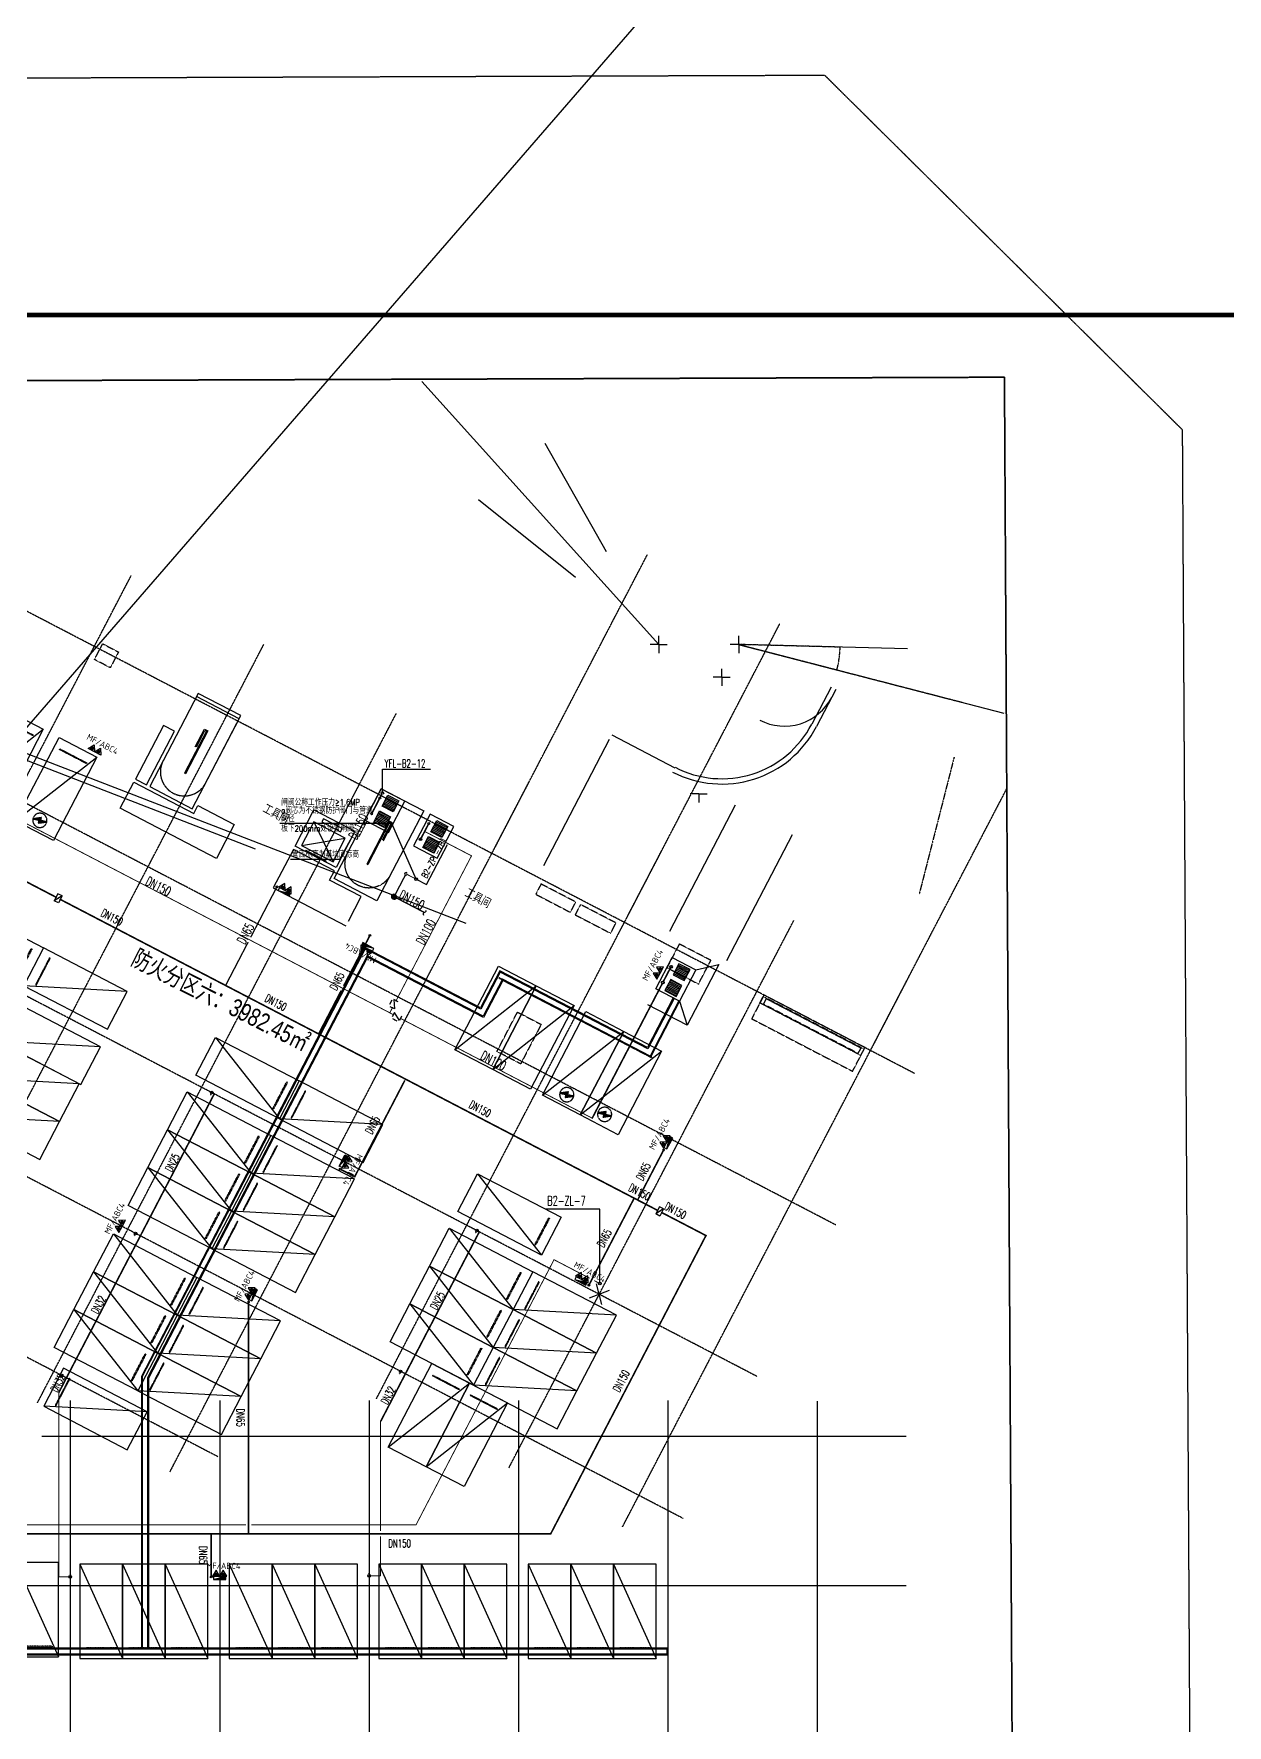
# Model space of a CAD drawing. Extents: x -1466470 to 922624, y -511729 to 590125.
# Drawn here: x -95405 to -28307, y 203025 to 298116 of the extents above; entities that cross this region are included whole.
import ezdxf
from ezdxf.xclip import XClip

# ---------------------------------------------------------------- set-up
doc = ezdxf.new("R2010")
doc.units = 0
doc.header["$LTSCALE"] = 10
doc.header["$MEASUREMENT"] = 0
doc.header["$XCLIPFRAME"] = 2
for name, pattern in [('104-7 B2核心筒$0$DASH', [0.35, 0.25, -0.1]), ('X-104 B2平面$0$ACAD_ISO04W100', [30, 24, -3, 0, -3]), ('X-104 B2平面$0$CENTER', [2, 1.25, -0.25, 0.25, -0.25]), ('X-104 B2平面$0$DOTE', [2.42, 2, -0.2, 0.02, -0.2]), ('X-104 B2平面$1$DASH', [0.35, 0.25, -0.1]), ('梯段6、7$0$DASH', [0.35, 0.25, -0.1])]:
    doc.linetypes.add(name, pattern=pattern)
for name, color, linetype, plot in [('104-7 B2核心筒$0$04-不打印_辅助线', 165, 'Continuous', False), ('X-104 B2平面$0$04-不打印_辅助线', 165, 'Continuous', False), ('X-104 B2平面$0$04-不打印_面积', 5, 'Continuous', False), ('X-104 B2平面$1$DIM_MODI', 6, 'Continuous', False)]:
    doc.layers.add(name, color=color, linetype=linetype, plot=plot)
for name, color, linetype in [('104-7 B2核心筒$0$A-E_电梯', 171, 'Continuous'), ('104-7 B2核心筒$0$A-TECH_结构', 21, 'Continuous'), ('DIM_中水', 3, 'Continuous'), ('DIM_压力废', 3, 'Continuous'), ('DIM_喷淋', 3, 'Continuous'), ('EQUIP_喷淋', 7, 'Continuous'), ('EQUIP_消火栓', 7, 'Continuous'), ('EQUIP_消防', 7, 'Continuous'), ('EQUIP_给水', 7, 'Continuous'), ('PIPE-中水', 122, 'TG_Z'), ('PIPE-压力废', 31, 'TG_YF'), ('PIPE-喷淋', 6, 'TG_ZP'), ('PIPE-废水', 31, 'TG_F'), ('PIPE-消防', 1, 'Continuous'), ('TEXT_中水', 7, 'Continuous'), ('TEXT_压力废', 7, 'Continuous'), ('TEXT_喷淋', 7, 'Continuous'), ('TEXT_废水', 7, 'Continuous'), ('TEXT_消防', 7, 'Continuous'), ('TWT_LEAD', 3, 'Continuous'), ('VALVE_压力废', 7, 'Continuous'), ('VALVE_喷淋', 7, 'Continuous'), ('VALVE_消防', 7, 'Continuous'), ('VPIPE-中水', 122, 'Continuous'), ('VPIPE-中水中', 124, 'Continuous'), ('VPIPE-压力废', 31, 'Continuous'), ('VPIPE-喷淋', 6, 'Continuous'), ('VPIPE-消防', 1, 'Continuous'), ('X-104 B2平面$0$02-TEXT_房间', 7, 'Continuous'), ('X-104 B2平面$0$A-E_楼梯', 171, 'Continuous'), ('X-104 B2平面$0$A-I_车位', 9, 'Continuous'), ('X-104 B2平面$0$A-SUR_看线', 231, 'Continuous'), ('X-104 B2平面$0$A_AXIS-轴线', 9, 'X-104 B2平面$0$DOTE'), ('X-104 B2平面$0$car', 8, 'Continuous'), ('X-104 B2平面$0$DOOR_FIRE', 220, 'Continuous'), ('X-104 B2平面$0$M-人防 轮廓', 241, 'Continuous'), ('X-104 B2平面$0$M-用地 红线', 20, 'X-104 B2平面$0$ACAD_ISO04W100'), ('X-104 B2平面$0$VPIPE-消防', 1, 'Continuous'), ('X-104 B2平面$0$集水坑&', 6, 'Continuous'), ('X-104 B2平面$1$集水坑&', 7, 'Continuous'), ('梯段6、7$0$A-E_楼梯', 171, 'Continuous')]:
    doc.layers.add(name, color=color, linetype=linetype)
doc.layers.get('X-104 B2平面$0$A-SUR_看线').off()
doc.styles.add('_TWT_PIPEDN', font='SIMPLEX', dxfattribs={"width": 0.8, "height": 3.5, "bigfont": 'HZTXT'})
doc.styles.add('_TWT_SERIAL', font='COMPLEX', dxfattribs={"width": 0.8, "height": 3.5, "bigfont": 'HZTXT'})
doc.styles.get("Standard").update_dxf_attribs({"font": 'gbenor.shx', "bigfont": 'gbcbig.shx'})
doc.styles.add('TG_LINETYPE', font='romans2.shx', dxfattribs={"width": 0.8, "height": 3, "bigfont": 'hzdf2.shx'})
doc.styles.add('X-104 B2平面$0$_TCH_SPACE', font='ros.shx', dxfattribs={"width": 0.75, "height": 5, "bigfont": 'jd.shx'})
doc.styles.add('X-104 B2平面$0$Arial', font='arial.ttf', dxfattribs={"width": 0.75, "height": 2.5})
doc.linetypes.add('TG_F', pattern='A,2,-0.3,["F",TG_LINETYPE,S=0.1,R=0,X=-0.23,Y=-0.15],0', length=2.3)
doc.linetypes.add('TG_XH', pattern='A,5,-0.6,["XH",TG_LINETYPE,S=0.1,R=0,X=-0.52,Y=-0.15],0', length=5.6)
doc.linetypes.add('TG_YF', pattern='A,2,-0.6,["YF",TG_LINETYPE,S=0.1,R=0,X=-0.52,Y=-0.15],0', length=2.6)
doc.linetypes.add('TG_Z', pattern='A,2,-0.3,["Z",TG_LINETYPE,S=0.1,R=0,X=-0.23,Y=-0.15],0', length=2.3)
doc.linetypes.add('TG_ZP', pattern='A,2,-0.6,["ZP",TG_LINETYPE,S=0.1,R=0,X=-0.52,Y=-0.15],0', length=2.6)
pattern_1 = [(180, (350, -250), (-7e-15, -79.375), [])]

# ---------------------------------------------------------------- blocks, each defined once
blk = doc.blocks.new('104-7 B2核心筒$0$1f结构')
at = {"layer": '104-7 B2核心筒$0$04-不打印_辅助线'}
for p, q in [((-400, -450), (400, 450)), ((-400, 450), (400, -450))]:
    blk.add_line(p, q, dxfattribs=at)
at = {"layer": 'Defpoints'}
for p, q in [((-400, -450), (400, 450)), ((-400, 450), (400, -450))]:
    blk.add_line(p, q, dxfattribs=at)
blk = doc.blocks.new('A-电梯2623')
for p, q in [((-575, 1900), (-575, 2100)), ((-575, 2100), (625, 2100)), ((625, 2100), (625, 1900)), ((-975, 200), (-975, 1700)), ((-975, 1700), (1025, 1700)), ((1025, 1700), (-975, 200)), ((1025, 200), (-975, 1700)), ((625, 1900), (-575, 1900)), ((1025, 1700), (1025, 200)), ((1025, 200), (-975, 200))]:
    blk.add_line(p, q)
for points in [[(-1275, 0), (1325, 0), (1325, 2300), (-1275, 2300)], [(-625, 38), (-625, 59), (-18, 59), (-18, 38)], [(68, 38), (68, 59), (675, 59), (675, 38)]]:
    blk.add_lwpolyline(points, close=True)
blk = doc.blocks.new('梯段6、7')
at = {"color": 8, "linetype": '梯段6、7$0$DASH'}
for centre, radius, start, end in [((49800, 3400), 1350, 0, 180), ((49800, -6700), 1350, 0, 180), ((49800, -9820), 1350, 180, 0), ((49800, -16500), 1350, 0, 180), ((49800, -19820), 1350, 180, 0), ((20965, -27260), 1650, 0, 180), ((49800, -27020), 1350, 0, 180), ((20965, -29600), 1650, 180, 0), ((49800, -29880), 1350, 180, 0), ((49800, -57378), 1350, 0, 180), ((20965, -58198), 1650, 0, 180), ((49800, -59458), 1350, 180, 0), ((20965, -60358), 1650, 180, 0), ((20965, -68018), 1650, 0, 180), ((49800, -67528), 1350, 0, 180), ((20965, -70358), 1650, 180, 0), ((49800, -70128), 1350, 180, 0), ((49800, -79978), 1350, 180, 0)]:
    blk.add_arc(centre, radius, start, end, dxfattribs=at)
at = {"layer": 'Defpoints'}
for points in [[(44800, 6850), (54800, 6850), (54800, -3150), (44800, -3150)], [(51150, 4950), (48450, 4950), (48450, -1150), (51150, -1150)], [(44800, -3150), (54800, -3150), (54800, -13150), (44800, -13150)], [(51150, -5150), (48450, -5150), (48450, -11250), (51150, -11250)], [(44800, -13150), (54800, -13150), (54800, -23150), (44800, -23150)], [(51150, -15150), (48450, -15150), (48450, -21250), (51150, -21250)], [(15665, -23150), (25665, -23150), (25665, -33150), (15665, -33150)], [(44800, -23150), (54800, -23150), (54800, -33150), (44800, -33150)], [(19315, -24850), (22615, -24850), (22615, -31250), (19315, -31250)], [(48450, -25150), (51150, -25150), (51150, -31250), (48450, -31250)], [(15665, -53908), (25665, -53908), (25665, -63908), (15665, -63908)], [(44800, -53908), (54800, -53908), (54800, -63908), (44800, -63908)], [(19315, -55608), (22615, -55608), (22615, -62008), (19315, -62008)], [(51150, -55908), (48450, -55908), (48450, -62008), (51150, -62008)], [(15665, -63908), (25665, -63908), (25665, -73908), (15665, -73908)], [(44800, -63908), (54800, -63908), (54800, -73908), (44800, -73908)], [(19315, -65608), (22615, -65608), (22615, -72008), (19315, -72008)], [(51150, -65908), (48450, -65908), (48450, -72008), (51150, -72008)], [(15665, -73908), (25665, -73908), (25665, -83908), (15665, -83908)], [(44800, -73908), (54800, -73908), (54800, -83908), (44800, -83908)], [(19315, -75608), (22615, -75608), (22615, -82008), (19315, -82008)], [(51150, -75908), (48450, -75908), (48450, -82008), (51150, -82008)]]:
    blk.add_lwpolyline(points, close=True, dxfattribs=at)
for points in [[(47328, -61608), (52128, -61608)], [(47328, -71608), (52128, -71608)], [(47328, -81608), (52128, -81608)]]:
    blk.add_lwpolyline(points, dxfattribs=at)
at = {"layer": '梯段6、7$0$A-E_楼梯'}
for p, q in [((49850, -16500), (49750, -16500)), ((49750, -16700), (49750, -16500)), ((49850, -18517), (49850, -16500)), ((49850, -16500), (51150, -16500)), ((49850, -16760), (51150, -16760)), ((49850, -17020), (51150, -17020)), ((49910, -16700), (49910, -16500)), ((49910, -16500), (51150, -16500)), ((51150, -17893), (51150, -16700)), ((49850, -17280), (51150, -17280)), ((49850, -17540), (51150, -17540)), ((49850, -17800), (51150, -17800)), ((49850, -18060), (50801, -18060)), ((50553, -18179), (51150, -17893)), ((50573, -18281), (51150, -18003)), ((51150, -19820), (51150, -18003)), ((49850, -18517), (50409, -18248)), ((49850, -18320), (50259, -18320)), ((49850, -18627), (50429, -18350)), ((49850, -19820), (49850, -18627)), ((49850, -18780), (51150, -18780)), ((50074, -18520), (51150, -18520)), ((50429, -18350), (50396, -18174)), ((50396, -18174), (50588, -18362)), ((50588, -18362), (50553, -18179)), ((50616, -18260), (51150, -18260)), ((49750, -19820), (49853, -19820)), ((49850, -19040), (51150, -19040)), ((49850, -19300), (51150, -19300)), ((49850, -19560), (51150, -19560)), ((49850, -19820), (51150, -19820)), ((49750, -27020), (49850, -27020)), ((65868, -53275), (106225, -53275)), ((66707, -53743), (68846, -55133)), ((66772, -53643), (68592, -54825)), ((66839, -56653), (68977, -55263)), ((65910, -56514), (63784, -56514)), ((66572, -56634), (63784, -56634)), ((66542, -56514), (65910, -56514)), ((66542, -56677), (68846, -58173)), ((66772, -56683), (68592, -57865)), ((66802, -59525), (64634, -59525)), ((66792, -59525), (106225, -59525)), ((49690, -78442), (49690, -77318)), ((49690, -77318), (49910, -77318)), ((49750, -78418), (49750, -77378)), ((49750, -77378), (49850, -77378)), ((49850, -77378), (49850, -80038)), ((49910, -77318), (49910, -80038)), ((48450, -80108), (48450, -80048)), ((49910, -80038), (49850, -80038))]:
    blk.add_line(p, q, dxfattribs=at)
for points in [[(49690, -19880), (49910, -19880), (49910, -16440), (49690, -16440), (49690, -19880)], [(49690, -29360), (49690, -26960), (49910, -26960), (49910, -29880)], [(51150, -29880), (51150, -29620)], [(66542, -53444), (66542, -53275), (66154, -53275)], [(66542, -53305), (66542, -53705), (66342, -53705), (66342, -53305)], [(68882, -54964), (68882, -54795), (68622, -54795), (68622, -54626), (68362, -54626), (68362, -54457), (68102, -54457), (68102, -54288), (67842, -54288), (67842, -54119), (67582, -54119), (67582, -53950), (67322, -53950), (67322, -53781), (67062, -53781), (67062, -53613), (66802, -53613), (66802, -53444), (66542, -53444)], [(68852, -54964), (68852, -54825), (68592, -54825), (68592, -54656), (68332, -54656), (68332, -54487), (68072, -54487), (68072, -54318), (67812, -54318), (67812, -54149), (67552, -54149), (67552, -53980), (67292, -53980), (67292, -53811), (67032, -53811), (67032, -53643), (66772, -53643), (66772, -53474), (66542, -53474)], [(66802, -56484), (66802, -56315), (67062, -56315), (67062, -56146), (67322, -56146), (67322, -55977), (67582, -55977), (67582, -55808), (67842, -55808), (67842, -55640), (68102, -55640), (68102, -55471), (68362, -55471), (68362, -55302), (68622, -55302), (68622, -55133), (68882, -55133), (68882, -54964), (69142, -54964)], [(66832, -56484), (66832, -56345), (67092, -56345), (67092, -56176), (67352, -56176), (67352, -56007), (67612, -56007), (67612, -55838), (67872, -55838), (67872, -55670), (68132, -55670), (68132, -55501), (68392, -55501), (68392, -55332), (68652, -55332), (68652, -55163), (68912, -55163), (68912, -54994), (69142, -54994)], [(69112, -54994), (69112, -55394), (68912, -55394), (68912, -54994)], [(68882, -58004), (68882, -57835), (68622, -57835), (68622, -57667), (68362, -57667), (68362, -57498), (68102, -57498), (68102, -57329), (67842, -57329), (67842, -57160), (67582, -57160), (67582, -56991), (67322, -56991), (67322, -56822), (67062, -56822), (67062, -56653), (66802, -56653), (66802, -56484), (66542, -56484)], [(68852, -58004), (68852, -57865), (68592, -57865), (68592, -57697), (68332, -57697), (68332, -57528), (68072, -57528), (68072, -57359), (67812, -57359), (67812, -57190), (67552, -57190), (67552, -57021), (67292, -57021), (67292, -56852), (67032, -56852), (67032, -56683), (66772, -56683), (66772, -56514), (66542, -56514)], [(66772, -56514), (66772, -56914), (66572, -56914), (66572, -56514)], [(66802, -59525), (66802, -59356), (67062, -59356), (67062, -59187), (67322, -59187), (67322, -59018), (67582, -59018), (67582, -58849), (67842, -58849), (67842, -58680), (68102, -58680), (68102, -58511), (68362, -58511), (68362, -58342), (68622, -58342), (68622, -58173), (68882, -58173), (68882, -58004), (69142, -58004)]]:
    blk.add_lwpolyline(points, dxfattribs=at)
for p in [(66792, -53444), (66792, -53613), (66792, -53781), (66792, -53950), (66792, -54119), (66792, -54288), (66792, -54457), (66792, -54626), (66792, -54795), (66792, -54964), (66792, -55133), (66792, -55302), (66792, -55471), (66792, -55640), (66792, -55808), (66792, -55977), (66792, -56146), (66792, -56315), (66792, -56484), (66792, -56653), (66792, -56822), (66792, -56991), (66792, -57160), (66792, -57329), (66792, -57498), (66792, -57667), (66792, -57835), (66792, -58004), (66792, -58173), (66792, -58342), (66792, -58511), (66792, -58680), (66792, -58849), (66792, -59018), (66792, -59187), (66792, -59356)]:
    blk.add_point(p, dxfattribs=at)
blk = doc.blocks.new('104-7 B2核心筒')
blk.add_line((84343, 51688), (84257, 51688))
at = {"layer": '104-7 B2核心筒$0$A-TECH_结构', "linetype": '104-7 B2核心筒$0$DASH'}
for points in [[(96250, 55500), (98450, 55500), (98450, 56150), (96250, 56150)], [(98750, 55500), (101000, 55500), (101000, 56150), (98750, 56150)]]:
    blk.add_lwpolyline(points, close=True, dxfattribs=at)
at = {"layer": '104-7 B2核心筒$0$A-TECH_结构'}
blk.add_lwpolyline([(73300, 50850), (74000, 50850), (74000, 54250), (73300, 54250)], close=True, dxfattribs=at)
ref = blk.add_blockref('梯段6、7', (25750, 132458))
XClip(ref).set_block_clipping_path([(48450.0031571506, -81608.1300599761), (51150.002909314, -75708.1296707869)])
ref = blk.add_blockref('梯段6、7', (136950, 132658), dxfattribs=dict(xscale=-1))
XClip(ref).set_block_clipping_path([(48450.0031136754, -81608.1299662268), (51150.0038543929, -75908.1299662268)])
at = {"xscale": -1}
blk.add_blockref('104-7 B2核心筒$0$1f结构', (109800, 37200), dxfattribs=at)
at = {"layer": '104-7 B2核心筒$0$A-E_电梯', "extrusion": (0, 0, -1), "zscale": -1}
blk.add_blockref('A-电梯2623', (-84325, 51650), dxfattribs=at)
blk = doc.blocks.new('X-104 B2平面$0$jgfd')
blk.add_lwpolyline([(5300, -1200), (0, -1200), (0, 1200), (5300, 1200), (5300, -1200), (0, 1200)])
at = {"linetype": 'X-104 B2平面$1$DASH', "ltscale": 0.001}
blk.add_lwpolyline([(550, -850), (550, 850), (600, 850), (600, -850)], close=True, dxfattribs=at)
blk = doc.blocks.new('*U324')
at = {"linetype": 'X-104 B2平面$1$DASH'}
for p, q in [((-200, -500), (-200, -100)), ((0, -100), (-200, -100)), ((0, -500), (-200, -500)), ((6000, -100), (6200, -100)), ((6000, -500), (6200, -500)), ((6200, -500), (6200, -100))]:
    blk.add_line(p, q, dxfattribs=at)
blk.add_lwpolyline([(6200, 0), (-200, 0), (-200, -1500), (6200, -1500)], close=True, dxfattribs=at)
for points in [[(6000, -100), (0, -100)], [(0, -100), (0, -500)], [(6000, -130), (0, -130)], [(6000, -470), (0, -470)], [(6000, -500), (0, -500)], [(6000, -100), (6000, -500)]]:
    blk.add_lwpolyline(points, dxfattribs=at)
blk = doc.blocks.new('X-104 B2平面$0$A$C529F39D7')
at = {"layer": 'X-104 B2平面$0$car', "linetype": 'X-104 B2平面$1$DASH'}
h = blk.add_hatch(color=256, dxfattribs=at)
h.dxf.hatch_style = 1
h.paths.add_polyline_path([(4832, 1296), (4397, 1075), (4630, 1329), (4503, 1444), (4938, 1665), (4706, 1412)])
at = {"layer": 'X-104 B2平面$0$car', "linetype": 'X-104 B2平面$1$DASH', "elevation": 0}
blk.add_lwpolyline([(4832, 1296), (4397, 1075), (4630, 1329), (4503, 1444), (4938, 1665), (4706, 1412), (4832, 1296)], dxfattribs=at)
at = {"layer": 'X-104 B2平面$0$car', "linetype": 'X-104 B2平面$1$DASH'}
blk.add_circle((4668, 1370, 0), 400, dxfattribs=at)
at = {"layer": 'X-104 B2平面$0$A-I_车位', "xscale": -0.9999999999999999, "rotation": 152.5000000001189}
blk.add_blockref('X-104 B2平面$0$jgfd', (554, 3512, 0), dxfattribs=at)
blk = doc.blocks.new('X-104 B2平面$1$12ddddddj')
at = {"layer": 'X-104 B2平面$1$集水坑&', "linetype": 'Continuous'}
h = blk.add_hatch(dxfattribs=at)
h.set_pattern_fill('ANSI31', color=256, scale=50, angle=135)
h.set_pattern_definition(pattern_1)
h.paths.add_polyline_path([(3014056, 294593), (3014756, 294593), (3014756, 293893), (3014056, 293893)])
h.paths.add_polyline_path([(3014056, 293593), (3014756, 293593), (3014756, 292893), (3014056, 292893)])
for points in [[(3015056, 294743), (3013556, 294743), (3013556, 292743), (3015056, 292743)], [(3014056, 294593), (3014756, 294593), (3014756, 293893), (3014056, 293893)], [(3014056, 293593), (3014756, 293593), (3014756, 292893), (3014056, 292893)]]:
    blk.add_lwpolyline(points, close=True, dxfattribs=at)
for centre in [(3013736, 294243), (3013736, 293243)]:
    blk.add_circle(centre, 50, dxfattribs=at)
blk = doc.blocks.new('104 轴线')
for p, q in [((854, 135981), (-109845, 193607)), ((13876, 160994), (-43691, 190962)), ((-62447, 126995), (-30171, 188997)), ((-25299, 139449), (-114000, 185624)), ((-47571, 137379), (-22720, 185118)), ((9443, 152479), (-48124, 182447)), ((-35448, 142477), (-15269, 181239)), ((-27997, 138598), (-7818, 177361)), ((5010, 143964), (-52557, 173931)), ((-16390, 142703), (-367, 173482)), ((-8939, 138824), (7084, 169603)), ((-2553, 135500), (13470, 166279)), ((-33600, 142600), (-33600, -14400)), ((-25200, 142600), (-25200, -14400)), ((-16800, 142600), (-16800, -14400)), ((-8400, 142600), (-8400, -14400)), ((0, 142600), (0, -14400)), ((8400, 142578), (8400, -14422)), ((-35206, 140600), (13400, 140600)), ((-52400, 132200), (13400, 132200))]:
    blk.add_line(p, q)
at = {"layer": 'Defpoints'}
blk.add_lwpolyline([(13135, -2670), (19996, 9914), (18926, 200140), (-165691, 199501, 0.064843), (-234306, 190322, 0.064894), (-298282, 163874), (-300993, 152958), (-177498, -41043), (-162540, -55229), (-143745, -84755), (-123037, -89354), (13135, -2670)], format="xyb", close=True, dxfattribs=at)
blk = doc.blocks.new('X-104 B2平面$0$A$C63741260')
at = {"layer": 'X-104 B2平面$0$04-不打印_辅助线'}
blk.add_lwpolyline([(0, -1242375), (416150, -1242375), (416150, -948025), (0, -948025)], close=True, dxfattribs=at)
blk.add_lwpolyline([(0, -1242375), (416150, -1242375), (416150, -948025), (0, -948025)], close=True, dxfattribs=at)
blk.add_lwpolyline([(0, -1242375), (416150, -1242375), (416150, -948025), (0, -948025)], close=True, dxfattribs=at)
blk.add_lwpolyline([(0, -1242375), (416150, -1242375), (416150, -948025), (0, -948025)], close=True, dxfattribs=at)
at = {"layer": 'X-104 B2平面$0$04-不打印_面积'}
blk.add_lwpolyline([(0, -1242375), (416150, -1242375), (416150, -948025), (0, -948025)], close=True, dxfattribs=at)
blk = doc.blocks.new('X-104 B2平面$0$A$C026855F6')
at = {"layer": 'X-104 B2平面$0$VPIPE-消防', "linetype": 'Continuous'}
for centre in [(-40907, -28654), (-35675, -31382), (-19160, -43445), (-37343, -44526), (-23363, -51044), (-42496, -51989), (-44605, -67455)]:
    blk.add_circle(centre, 50, dxfattribs=at)
blk = doc.blocks.new('X-104 B2平面')
at = {"layer": 'X-104 B2平面$0$04-不打印_辅助线'}
for p, q in [((116444, 284592), (129761, 269803)), ((143757, 269554), (134261, 269803)), ((134261, 269803), (149171, 265946)), ((139450, 267409), (138365, 265324)), ((139716, 267270), (138631, 265186)), ((127123, 264719), (130664, 262875))]:
    blk.add_line(p, q, dxfattribs=at)
blk.add_lwpolyline([(-190030, 288330), (226120, 288330), (226120, 582680), (-190030, 582680)], close=True, dxfattribs=at)
at = {"layer": 'X-104 B2平面$0$04-不打印_辅助线', "const_width": 250}
blk.add_lwpolyline([(-190030, -6020), (226120, -6020), (226120, 288330), (-190030, 288330)], close=True, dxfattribs=at)
at = {"layer": 'X-104 B2平面$0$04-不打印_辅助线'}
for points in [[(99487, 260592), (100249, 262056), (103619, 260301), (103850, 260745), (105891, 259682), (104897, 257776), (99487, 260592)], [(112309, 254255), (113025, 255630), (111251, 256554), (111528, 257086), (109222, 258286), (108091, 256113), (112171, 253989)]]:
    blk.add_lwpolyline(points, dxfattribs=at)
for centre, radius in [((136824, 268212), 3000), ((133309, 267956), 5700), ((133309, 267956), 6000)]:
    blk.add_arc(centre, radius, 242.49999, 332.49999, dxfattribs=at)
at = {"layer": 'X-104 B2平面$0$A-E_楼梯'}
for p, q in [((123359, 281117), (126806, 275025)), ((125083, 273560), (119625, 277944)), ((123296, 257385), (126990, 264481)), ((130392, 253691), (134086, 260787)), ((133585, 252029), (137279, 259125)), ((133585, 252029), (137279, 259125))]:
    blk.add_line(p, q, dxfattribs=at)
at = {"layer": 'X-104 B2平面$0$A-E_楼梯', "linetype": 'X-104 B2平面$1$DASH'}
blk.add_line((134261, 269803), (146846, 266547), dxfattribs=at)
at = {"layer": 'X-104 B2平面$0$A_AXIS-轴线'}
for p, q in [((120539, 258369), (129128, 274869)), ((127990, 254491), (136579, 270991)), ((129761, 269803), (129761, 270286)), ((134261, 269803), (134261, 270286)), ((129761, 269803), (129278, 269803)), ((129761, 269803), (130243, 269803)), ((129761, 269803), (129761, 269320)), ((134261, 269803), (133778, 269803)), ((134261, 269803), (134743, 269803)), ((134261, 269803), (134261, 269320)), ((133301, 267960), (133301, 268443)), ((133301, 267960), (132818, 267960)), ((133301, 267960), (133784, 267960)), ((133301, 267960), (133301, 267477)), ((141827, 247287), (149329, 261698)), ((132011, 261406), (131528, 261406)), ((132011, 261406), (132493, 261406)), ((132011, 261406), (132011, 260923))]:
    blk.add_line(p, q, dxfattribs=at)
at = {"layer": 'X-104 B2平面$0$M-人防 轮廓', "linetype": 'X-104 B2平面$0$CENTER'}
blk.add_line((146369, 263462), (144402, 255755), dxfattribs=at)
blk.add_lwpolyline([(139959, 269654), (134261, 269803), (139779, 268376, 0.056795)], format="xyb", close=True, dxfattribs=at)
at = {"layer": 'X-104 B2平面$0$M-用地 红线', "ltscale": 0.05}
for points in [[(150269, 94604), (155218, 103682), (155021, 138681), (159909, 158709), (159215, 281864), (139103, 301795), (-35476, 301191, 0.037486), (-78019, 297848, 0.037485), (-119585, 288192), (-136790, 276835), (-150600, 270983), (-164076, 264400), (-168009, 248564, -0.064894), (-104033, 275012, -0.064843), (-35418, 284191), (149199, 284830), (150269, 94604)], [(143408, 82020), (150269, 94604), (149199, 284830), (-35418, 284191, 0.064843), (-104033, 275012, 0.064894), (-168009, 248564), (-170720, 237648), (-47225, 43647), (-32267, 29461), (-13472, -65), (7236, -4664), (143408, 82020)], [(143408, 82020), (150269, 94604), (149199, 284830), (-35418, 284191, 0.064843), (-104033, 275012, 0.064894), (-168009, 248564), (-170720, 237648), (-47225, 43647), (-32267, 29461), (-13472, -65), (7236, -4664), (143408, 82020)]]:
    blk.add_lwpolyline(points, format="xyb", close=True, dxfattribs=at)
at = {"layer": 'X-104 B2平面$1$DIM_MODI', "color": 3}
blk.add_lwpolyline([(107086, 258289), (-230811, 389302), (118923, 254142)], dxfattribs=at)
at = {"layer": 'X-104 B2平面$1$DIM_MODI'}
blk.add_lwpolyline([(58352, 223803), (164731, 346457), (214039, 346457)], dxfattribs=at)
at = {"layer": 'X-104 B2平面$1$集水坑&', "linetype": 'Continuous'}
for p, q in [((131855, 251520), (133135, 251812)), ((130932, 249746), (131357, 248397))]:
    blk.add_line(p, q, dxfattribs=at)
at = {"layer": 'X-104 B2平面$1$集水坑&', "linetype": 'X-104 B2平面$1$DASH'}
blk.add_lwpolyline([(98497, 269844), (99384, 269382), (98922, 268495), (98035, 268957)], close=True, dxfattribs=at)
for points in [[(130917, 252967), (130224, 251636), (131998, 250713), (132691, 252043), (130917, 252967)], [(120666, 246919), (121820, 249136), (123151, 248444), (121996, 246226), (120666, 246919)]]:
    blk.add_lwpolyline(points, dxfattribs=at)
at = {"layer": 'X-104 B2平面$1$集水坑&', "linetype": 'Continuous'}
for points in [[(130577, 249931), (129122, 247137), (120828, 251454), (119744, 249371), (113224, 252764), (100674, 228654), (100674, 213390)], [(130621, 249908), (129143, 247069), (120850, 251386), (119765, 249303), (113246, 252697), (100724, 228642), (100724, 213390)], [(130887, 249769), (129271, 246664), (120977, 250982), (119893, 248898), (113373, 252292), (101024, 228569), (101024, 213390)], [(130932, 249746), (129292, 246597), (120999, 250914), (119914, 248831), (113395, 252225), (101074, 228556), (101074, 213390)], [(133135, 251812), (131357, 248397), (129139, 249552)]]:
    blk.add_lwpolyline(points, dxfattribs=at)
for points in [[(130274, 212990), (74632, 212990), (65909, 217530), (66094, 217885), (74729, 213390), (130274, 213390)], [(130224, 213040), (74644, 213040), (65976, 217551), (66115, 217818), (74717, 213340), (130224, 213340)]]:
    blk.add_lwpolyline(points, close=True, dxfattribs=at)
at = {"linetype": 'X-104 B2平面$0$CENTER', "rotation": 332.5001227492888}
blk.add_blockref('104-7 B2核心筒', (11843, 250975), dxfattribs=at)
at = {"layer": 'X-104 B2平面$0$04-不打印_辅助线'}
blk.add_blockref('X-104 B2平面$0$A$C63741260', (-190030, 1236355), dxfattribs=at)
at = {"layer": 'X-104 B2平面$0$A-I_车位', "xscale": -1}
for name, p, rotation in [('X-104 B2平面$0$A$C529F39D7', (96557, 263040, 0), 35.00000000023793), ('X-104 B2平面$0$A$C529F39D7', (99573, 261470, 0), 35.00000000023793), ('X-104 B2平面$0$jgfd', (94622, 251681), 152.5000000001189), ('X-104 B2平面$0$jgfd', (93118, 248574), 152.5000000001189), ('X-104 B2平面$0$A$C529F39D7', (129199, 246048, 0), 35.00000000023793), ('X-104 B2平面$0$A$C529F39D7', (131328, 244940, 0), 35.00000000023793), ('X-104 B2平面$0$jgfd', (91921, 246492), 152.5000000001189), ('X-104 B2平面$0$jgfd', (90813, 244363), 152.5000000001189), ('X-104 B2平面$0$jgfd', (108992, 244200), 152.5000000001219), ('X-104 B2平面$0$jgfd', (107399, 241140), 152.5000000001219), ('X-104 B2平面$0$jgfd', (106291, 239011), 152.5000000001219), ('X-104 B2平面$0$jgfd', (105182, 236882), 152.5000000001219), ('X-104 B2平面$0$jgfd', (103243, 233157), 152.5000000001219), ('X-104 B2平面$0$jgfd', (122123, 233475), 152.5000000001238), ('X-104 B2平面$0$jgfd', (102135, 231028), 152.5000000001219), ('X-104 B2平面$0$jgfd', (121015, 231346), 152.5000000001238), ('X-104 B2平面$0$jgfd', (119907, 229217), 152.5000000001238), ('X-104 B2平面$0$jgfd', (101027, 228899), 152.5000000001219), ('X-104 B2平面$0$jgfd', (95735, 228046), 152.5000000001253), ('X-104 B2平面$0$jgfd', (94817, 212890), 269.9999999720415), ('X-104 B2平面$0$jgfd', (98417, 212790), 269.9999999720415), ('X-104 B2平面$0$jgfd', (100817, 212790), 269.9999999720415), ('X-104 B2平面$0$jgfd', (103217, 212790), 269.9999999720415), ('X-104 B2平面$0$jgfd', (106817, 212790), 269.9999999720415), ('X-104 B2平面$0$jgfd', (109217, 212790), 269.9999999720415), ('X-104 B2平面$0$jgfd', (111617, 212790), 269.9999999720415), ('X-104 B2平面$0$jgfd', (115217, 212790), 269.9999999720415), ('X-104 B2平面$0$jgfd', (117617, 212790), 269.9999999720415), ('X-104 B2平面$0$jgfd', (120017, 212790), 269.9999999720415), ('X-104 B2平面$0$jgfd', (123617, 212790), 269.9999999720415), ('X-104 B2平面$0$jgfd', (126017, 212790), 269.9999999720415), ('X-104 B2平面$0$jgfd', (128417, 212790), 269.9999999720415)]:
    blk.add_blockref(name, p, dxfattribs=dict(at, rotation=rotation))
at = {"layer": 'X-104 B2平面$0$A-I_车位'}
for p, rotation in [((94622, 251681), 152.5000000001624), ((121808, 251170), 242.5000000001566), ((123937, 250061), 242.5000000001566), ((108992, 244200), 152.5000000001624), ((107399, 241140), 152.5000000001624), ((106291, 239011), 152.5000000001624), ((105182, 236882), 152.5000000001624), ((123716, 236535), 152.5000000001624), ((122123, 233475), 152.5000000001624), ((103243, 233157), 152.5000000001624), ((102135, 231028), 152.5000000001624), ((121015, 231346), 152.5000000001624), ((101027, 228899), 152.5000000001624), ((119907, 229217), 152.5000000001624), ((118066, 228822), 242.5000000001261), ((120195, 227714), 242.5000000001261)]:
    blk.add_blockref('X-104 B2平面$0$jgfd', p, dxfattribs=dict(at, rotation=rotation))
at = {"layer": 'X-104 B2平面$0$A-SUR_看线'}
blk.add_blockref('X-104 B2平面$0$A$C026855F6', (149199, 284830), dxfattribs=at)
at = {"layer": 'X-104 B2平面$0$A_AXIS-轴线', "rotation": 7.045863037328646e-07}
blk.add_blockref('104 轴线', (130274, 84690), dxfattribs=at)
at = {"layer": 'X-104 B2平面$0$DOOR_FIRE', "linetype": 'X-104 B2平面$1$DASH', "rotation": 332.4999562287456}
blk.add_blockref('*U324', (135856, 250001), dxfattribs=at)
at = {"layer": 'X-104 B2平面$1$集水坑&', "linetype": 'Continuous', "rotation": 332.5001302531986}
for p in [(-2695004, 1391753), (-2692255, 1390321)]:
    blk.add_blockref('X-104 B2平面$1$12ddddddj', p, dxfattribs=at)
at = {"layer": 'X-104 B2平面$1$集水坑&', "linetype": 'Continuous', "xscale": -1, "rotation": 152.5001302531851}
blk.add_blockref('X-104 B2平面$1$12ddddddj', (-2407363, 1903379), dxfattribs=at)
at = {"layer": 'X-104 B2平面$0$02-TEXT_房间', "style": 'X-104 B2平面$0$_TCH_SPACE', "width": 0.75}
for p in [(107435, 260396), (118792, 255653)]:
    blk.add_text('工具间', height=520.9, rotation=332.50001, dxfattribs=at).set_placement(p)
at = {"layer": 'X-104 B2平面$0$02-TEXT_房间', "color": 1, "style": 'X-104 B2平面$0$Arial', "width": 0.75}
blk.add_text('防火分区六：3982.45㎡', height=1000, rotation=333.04604, dxfattribs=at).set_placement((100024, 251846))
blk = doc.blocks.new('X-104 B2平面$0$12ddddddj')
at = {"layer": 'X-104 B2平面$0$集水坑&', "linetype": 'Continuous'}
h = blk.add_hatch(dxfattribs=at)
h.set_pattern_fill('ANSI31', color=256, scale=50, angle=135)
h.set_pattern_definition(pattern_1)
h.paths.add_polyline_path([(3014056, 294593), (3014756, 294593), (3014756, 293893), (3014056, 293893)])
h.paths.add_polyline_path([(3014056, 293593), (3014756, 293593), (3014756, 292893), (3014056, 292893)])
for points in [[(3015056, 294743), (3013556, 294743), (3013556, 292743), (3015056, 292743)], [(3014056, 294593), (3014756, 294593), (3014756, 293893), (3014056, 293893)], [(3014056, 293593), (3014756, 293593), (3014756, 292893), (3014056, 292893)]]:
    blk.add_lwpolyline(points, close=True, dxfattribs=at)
for centre in [(3013736, 294243), (3013736, 293243)]:
    blk.add_circle(centre, 50, dxfattribs=at)
blk = doc.blocks.new('$TWTSYS$00000546')
h = blk.add_hatch()
h.set_pattern_fill('ANSI31', color=256, scale=200, style=0)
h.set_pattern_definition([(45, (-38543.802, -6670.83), (-17.67767, 17.67767), [])])
h.paths.add_polyline_path([(-65, 174), (65, 174), (65, 44), (-65, 44)])
for points in [[(0, 344), (-198, 0), (198, 0)], [(-65, 174), (65, 174), (65, 44), (-65, 44)]]:
    blk.add_lwpolyline(points, close=True)
blk = doc.blocks.new('$TwtSys$00000434')
for p, q in [((-0.5, 0.5), (-0.5, -0.5)), ((-0.5, -0.5), (0.5, 0.5)), ((0.5, 0.5), (-0.5, 0.5)), ((0.5, -0.5), (0.5, 0.5)), ((-0.5, -0.5), (0.5, -0.5))]:
    blk.add_line(p, q)
blk.add_solid([(0.5, -0.5), (0.5, 0.5), (-0.5, -0.5)])
blk = doc.blocks.new('$VALVE$00000520')
blk.add_lwpolyline([(-80, 0, 1), (80, 0, 1), (-80, 0, 0.758058)], format="xyb")
at = {"const_width": 78.4}
for points in [[(0, 24, 1), (0, -24, -1)], [(0, 24, -1), (0, -24, 1)]]:
    blk.add_lwpolyline(points, format="xyb", dxfattribs=at)
blk.add_circle((0, 0), 48)
for p in [(-80, 0), (80, 0)]:
    blk.add_point(p)
blk = doc.blocks.new('$TwtSys$00000320')
at = {"const_width": 20}
for points in [[(0, 0), (0, -121)], [(-37, -83), (37, -83)]]:
    blk.add_lwpolyline(points, dxfattribs=at)
blk = doc.blocks.new('$TwtSys$00000132')
at = {"elevation": 0}
blk.add_lwpolyline([(7, -101, -0.575183), (0, 0, 0.604745), (-11, 101, 16.924828)], format="xyb", dxfattribs=at)
blk = doc.blocks.new('$VALVE$00000763')
for p, q in [((-72, -125), (72, 125)), ((-72, 125), (72, 125)), ((-72, -125), (-72, 125)), ((72, -125), (72, 125)), ((-72, -125), (72, -125))]:
    blk.add_line(p, q)
at = {"const_width": 21.1}
blk.add_lwpolyline([(0, -11, 1), (0, 11, 1)], format="xyb", close=True, dxfattribs=at)
for p in [(-72, 0), (72, 0)]:
    blk.add_point(p)
at = {"color": 7, "flags": 9}
for tag in ['XSIZE', 'YSIZE']:
    blk.add_attdef(tag, (0, 0), '', height=0.5, rotation=90, dxfattribs=at)
blk = doc.blocks.new('$VALVE$00000315')
blk.add_line((-75, 125), (75, 125))
blk.add_lwpolyline([(-125, -75), (-125, 75), (125, -75), (125, 75)])
for p in [(-125, 0), (125, 0)]:
    blk.add_point(p)
blk.add_solid([(0, 125), (0, 150), (75, 125)])

msp = doc.modelspace()

# ---------------------------------------------------------------- hatches: boundary and pattern name
at = {"layer": 'PIPE-中水', "linetype": 'TG_Z'}
for points in [[(-70357, 230761.8), (-70344.8, 230785.1), (-70304.9, 230764.3)], [(-66156.2, 229194), (-66179.5, 229206.1), (-66167.4, 229229.4)], [(-66156.2, 229194), (-66144.1, 229217.3), (-66167.4, 229229.4)], [(-73918.3, 214283.2), (-73895, 214271.1), (-73902.4, 214257)], [(-73918.3, 214283.2), (-73918.3, 214257), (-73902.4, 214257)]]:
    msp.add_hatch(color=256, dxfattribs=at).paths.add_polyline_path(points)
at = {"layer": 'PIPE-中水'}
msp.add_hatch(color=256, dxfattribs=at).paths.add_polyline_path([(-70357, 230761.8), (-70317, 230741), (-70304.9, 230764.3)])
at = {"layer": 'PIPE-压力废', "linetype": 'TG_YF'}
for points in [[(-70795.7, 251901), (-70783.6, 251924.3), (-70760.3, 251912.1)], [(-70795.7, 251901), (-70772.4, 251888.8), (-70760.3, 251912.1)], [(-64009.5, 237150.9), (-64021.7, 237127.6), (-63981.8, 237106.8)]]:
    msp.add_hatch(color=256, dxfattribs=at).paths.add_polyline_path(points)
at = {"layer": 'PIPE-压力废', "linetype": 'Continuous'}
msp.add_hatch(color=256, dxfattribs=at).paths.add_polyline_path([(-64009.5, 237150.9), (-63969.6, 237130.1), (-63981.8, 237106.8)])
at = {"layer": 'PIPE-废水', "linetype": 'TG_F'}
for points in [[(-77114.2, 252987.4), (-77126.9, 252964.5), (-77103.4, 252951.5)], [(-77114.2, 252987.4), (-77091, 252975.3), (-77103.4, 252951.5)]]:
    msp.add_hatch(color=256, dxfattribs=at).paths.add_polyline_path(points)
at = {"layer": 'PIPE-消防', "linetype": 'TG_XH'}
for points in [[(-77360.8, 233866.4), (-77381.4, 233826.4), (-77341.6, 233805.9)], [(-77360.8, 233866.4), (-77320.9, 233845.6), (-77341.6, 233805.9)], [(-57613.9, 230552.2), (-57593.1, 230592.1), (-57553.2, 230571.3)], [(-57613.9, 230552.2), (-57573.9, 230531.4), (-57553.2, 230571.3)], [(-66343.2, 213783.2), (-66303.3, 213762.4), (-66315.9, 213738.2)], [(-66343.2, 213783.2), (-66343.2, 213738.2), (-66315.9, 213738.2)]]:
    msp.add_hatch(color=256, dxfattribs=at).paths.add_polyline_path(points)

# ---------------------------------------------------------------- linework, layer by layer
at = {"layer": 'DIM_中水'}
for p, q in [((-63583.9, 232038.1), (-66640.9, 232038.1)), ((-63583.9, 227855), (-63583.9, 232038.1))]:
    msp.add_line(p, q, dxfattribs=at)
at = {"layer": 'DIM_压力废'}
for p, q in [((-75807.2, 255436), (-75802.1, 256779.1)), ((-75802.1, 256779.1), (-73097.4, 256779.1))]:
    msp.add_line(p, q, dxfattribs=at)
at = {"layer": 'DIM_喷淋', "color": 2, "linetype": 'ByBlock'}
for p, q in [((-73326.6, 250287.3), (-72151.3, 252545)), ((-73903.1, 250587.5), (-73326.6, 250287.3))]:
    msp.add_line(p, q, dxfattribs=at)
at = {"layer": 'PIPE-中水', "ltscale": 1.5}
for points, const_width in [([(-85259.2, 238518.3), (-89415.4, 230534.4)], 90), ([(-89415.4, 230534.4), (-93571.1, 222551.3)], 90), ([(-89614.9, 230638.2), (-89415.4, 230534.4)], 52.5), ([(-70357, 230761.8), (-74513.1, 222777.8)], 90), ([(-93571.1, 222551.3), (-94006.6, 221714.7)], 90), ([(-74513.1, 222777.8), (-75906.6, 220101.1)], 90)]:
    msp.add_lwpolyline(points, dxfattribs=dict(at, const_width=const_width))
at = {"layer": 'PIPE-中水', "linetype": 'TG_Z', "ltscale": 1.5, "const_width": 52.5}
for points in [[(-85392.2, 238587.5), (-85259.2, 238518.3)], [(-70490, 230831), (-70357, 230761.8)], [(-66156.2, 229194), (-73918.3, 214283.2)], [(-66156.2, 229194), (-64160.4, 228155.1)], [(-63894.3, 228016.5), (-63650.4, 227889.6)], [(-93770.6, 222655.1), (-93571.1, 222551.3)], [(-74712.7, 222881.7), (-74513.1, 222777.8)], [(-94006.6, 214283.2), (-94006.6, 221714.7)], [(-75906.6, 214283.2), (-75906.6, 220101.1)], [(-110806.6, 214283.2), (-94006.6, 214283.2)], [(-94006.6, 211369.5), (-94006.6, 214283.2)], [(-94006.6, 214283.2), (-83477.4, 214283.2)], [(-83177.4, 214283.2), (-75906.6, 214283.2)], [(-75906.6, 213933.2), (-75906.6, 214283.2)], [(-75906.6, 214283.2), (-73918.3, 214283.2)], [(-75906.6, 211419.5), (-75906.6, 213633.2)], [(-93356.6, 211369.5), (-94006.6, 211369.5)], [(-76556.6, 211419.5), (-75906.6, 211419.5)]]:
    msp.add_lwpolyline(points, dxfattribs=at)
at = {"layer": 'PIPE-压力废', "linetype": 'TG_YF', "ltscale": 1.5, "const_width": 52.5}
for points in [[(-101689.8, 256766), (-75391.3, 243075.8)], [(-73430, 253272.3), (-70795.7, 251901)], [(-75038.2, 243753.8), (-70795.7, 251901)], [(-75391.3, 243075.8), (-75246.1, 243354.6)], [(-75391.3, 243075.8), (-75190.1, 242971.1)], [(-74791, 242763.3), (-64009.5, 237150.9)]]:
    msp.add_lwpolyline(points, dxfattribs=at)
at = {"layer": 'PIPE-压力废', "linetype": 'Continuous', "ltscale": 1.5, "const_width": 90}
for points in [[(-75841.4, 255369.3), (-76410.6, 254260.2)], [(-73430, 253272.3), (-73626.3, 252895.3)], [(-73199.2, 253715.8), (-73430, 253272.3)], [(-59611.4, 245599.7), (-60003.9, 244845.7)], [(-60073.2, 244712.6), (-64009.5, 237150.9)]]:
    msp.add_lwpolyline(points, dxfattribs=at)
at = {"layer": 'PIPE-喷淋', "linetype": 'Continuous', "ltscale": 1.5, "const_width": 75}
for points in [[(-74514.4, 250821), (-75165.3, 249570.7)], [(-75021.1, 249535.7), (-75148.8, 249602.2)], [(-73439.4, 248712.3), (-75021.1, 249535.7)]]:
    msp.add_lwpolyline(points, dxfattribs=at)
at = {"layer": 'PIPE-喷淋', "linetype": 'Continuous', "ltscale": 0.75, "const_width": 52.5}
msp.add_lwpolyline([(-73969.6, 250622.2), (-74479.7, 250887.6)], dxfattribs=at)
at = {"layer": 'PIPE-喷淋', "linetype": 'Continuous'}
msp.add_arc((-74479.7, 250887.6), 75, 17.513388, 287.513388, dxfattribs=at)
at = {"layer": 'PIPE-废水', "linetype": 'TG_F', "ltscale": 1.5, "const_width": 52.5}
for points in [[(-77415.3, 253153.3), (-77114.2, 252987.4)], [(-77114.2, 252987.4), (-76668.7, 253843.2)]]:
    msp.add_lwpolyline(points, dxfattribs=at)
at = {"layer": 'PIPE-消防', "linetype": 'TG_XH', "ltscale": 1.5}
for points, const_width in [([(-97811.8, 251477.9), (-94151.5, 249572.5)], 90), ([(-81737.5, 250156.1), (-83215.1, 247317.7)], 75), ([(-93921.4, 249452.7), (-84623.3, 244612.5)], 90), ([(-76506.3, 247427.7), (-77981.8, 244593.4)], 90), ([(-83353.6, 247051.6), (-84623.3, 244612.5)], 75), ([(-84623.3, 244612.5), (-79390, 241888.2)], 90), ([(-78120.3, 244327.3), (-79390, 241888.2)], 90), ([(-79390, 241888.2), (-61649.7, 232653.1)], 90), ([(-77360.8, 233866.4), (-74544.5, 239276.4)], 90), ([(-59991, 235364.6), (-61455.2, 232551.9)], 90), ([(-78173.7, 234284.3), (-77360.8, 233866.4)], 90), ([(-61649.7, 232653.1), (-64193.6, 227766.5)], 90), ([(-61649.7, 232653.1), (-61455.2, 232551.9)], 90), ([(-61455.2, 232551.9), (-60333, 231967.7)], 90), ([(-60102.9, 231847.9), (-57613.9, 230552.2)], 90), ([(-57613.9, 230552.2), (-66343.2, 213783.2)], 90), ([(-83327.4, 213783.2), (-83327.4, 226820.8)], 90), ([(-112385.6, 213783.2), (-83327.4, 213783.2)], 90), ([(-85436.4, 211354.8), (-85436.4, 213778.5)], 90), ([(-83327.4, 213783.2), (-66343.2, 213783.2)], 90)]:
    msp.add_lwpolyline(points, dxfattribs=dict(at, const_width=const_width))
at = {"layer": 'TWT_LEAD'}
for p, q in [((-75282, 253716.3), (-81567.1, 253716.3)), ((-77415.3, 253153.3), (-78220.6, 251702.5)), ((-77415.3, 253153.3), (-78220.6, 251702.5)), ((-73903.1, 250587.5), (-75282, 253716.3)), ((-73903.1, 250587.5), (-75282, 253716.3)), ((-78220.6, 251702.5), (-80970.7, 251702.5))]:
    msp.add_line(p, q, dxfattribs=at)
at = {"layer": 'VPIPE-中水', "linetype": 'Continuous'}
msp.add_circle((-63583.9, 227855), 75, dxfattribs=at)
at = {"layer": 'VPIPE-中水中', "linetype": 'Continuous'}
for centre in [(-85392.2, 238587.5), (-89681.4, 230672.9), (-70490, 230831), (-93837.1, 222689.8), (-74779.2, 222916.3), (-93356.6, 211369.5), (-76556.6, 211419.5)]:
    msp.add_circle(centre, 75, dxfattribs=at)
at = {"layer": 'VPIPE-压力废', "linetype": 'Continuous'}
for centre in [(-75807.2, 255436), (-73660.9, 252828.8), (-59576.8, 245666.2), (-60038.5, 244779.2)]:
    msp.add_circle(centre, 75, dxfattribs=at)
at = {"layer": 'VPIPE-喷淋', "linetype": 'Continuous'}
msp.add_circle((-73903.1, 250587.5), 75, dxfattribs=at)
msp.add_circle((-73903.1, 250587.5), 75, dxfattribs=at)
at = {"layer": 'VPIPE-消防', "linetype": 'Continuous'}
for centre in [(-81737.5, 250156.1), (-76506.3, 247427.7), (-59991, 235364.6), (-78173.7, 234284.3), (-64193.6, 227766.5), (-83327.4, 226820.8), (-85436.4, 211354.8)]:
    msp.add_circle(centre, 50, dxfattribs=at)

# ---------------------------------------------------------------- block references
msp.add_blockref('X-104 B2平面', (-190030.1, -6020))
at = {"layer": 'EQUIP_喷淋', "xscale": 1.5, "yscale": 1.5, "zscale": 1.5, "rotation": 152.499113201999}
msp.add_blockref('$TwtSys$00000132', (-73439.4, 248712.3), dxfattribs=at)
at = {"layer": 'EQUIP_消火栓', "xscale": 700, "zscale": 700}
for p, yscale, rotation in [((-81322.1, 249871), 180, 332.3993216109598), ((-76633.6, 246778.8), 180, 152.500130539079), ((-59728.7, 235770.4), 180, 61.73249904345032), ((-77991.7, 234731.9), -180, 63.26007505279816), ((-64637.1, 227997.4), 180, 332.5005219402103), ((-83065.1, 227226.6), 180, 61.73249904345032), ((-84956.6, 211309.6), 180, 0.003972486201030359)]:
    msp.add_blockref('$TwtSys$00000434', p, dxfattribs=dict(at, yscale=yscale, rotation=rotation))
at = {"layer": 'EQUIP_消防', "xscale": -1, "rotation": 332.500130539083}
for p in [(-92166.5, 257839.5), (-91814.5, 257656.3)]:
    msp.add_blockref('$TWTSYS$00000546', p, dxfattribs=at)
at = {"layer": 'EQUIP_消防', "color": 2, "linetype": 'ByBlock', "zscale": 1.5, "rotation": 332.3993216109598}
for p in [(-81456.2, 250042.6), (-81104.6, 249858.8)]:
    msp.add_blockref('$TWTSYS$00000546', p, dxfattribs=at)
at = {"layer": 'EQUIP_消防'}
for p, rotation in [((-76851.1, 246790.6), 152.500130539079), ((-76499.2, 246607.4), 152.500130539079), ((-60284.9, 245134.5), 61.73249904345032), ((-60097, 245484), 61.73249904345032), ((-59901.9, 235638.3), 61.73249904345032), ((-59714, 235987.8), 61.73249904345032), ((-77822, 234868.6), 243.2600750527982), ((-78000.6, 234514.3), 243.2600750527982), ((-90529.3, 230890.6), 61.73249904345032), ((-90341.4, 231240.1), 61.73249904345032), ((-64771.5, 228168.8), 332.5005219402103), ((-64419.5, 227985.6), 332.5005219402103), ((-83238.4, 227094.5), 61.73249904345032), ((-83050.5, 227444), 61.73249904345032), ((-85155, 211399.6), 0.003972486201028173), ((-84758.2, 211399.6), 0.003972486201028173)]:
    msp.add_blockref('$TWTSYS$00000546', p, dxfattribs=dict(at, rotation=rotation))
at = {"layer": 'EQUIP_给水', "linetype": 'ByBlock', "xscale": 1.5, "yscale": 1.5, "zscale": 1.5}
for p, rotation in [((-85392.2, 238587.5), 332.4999649072392), ((-89681.4, 230672.9), 332.4999649072392), ((-70490, 230831), 332.4999649072392), ((-93837.1, 222689.8), 332.4999649072392), ((-74779.2, 222916.3), 332.4999649072392), ((-93356.6, 211369.5), 180.0000001856081), ((-76556.6, 211419.5), 180.0000001856081)]:
    msp.add_blockref('$TwtSys$00000320', p, dxfattribs=dict(at, rotation=rotation))
at = {"layer": 'VALVE_压力废', "xscale": -1.8, "zscale": 1.8}
for p, yscale, rotation in [((-75142.1, 243554.2), 1.8, 62.49253605184634), ((-74990.5, 242867.2), -1.8, 332.499986830035)]:
    msp.add_blockref('$VALVE$00000315', p, dxfattribs=dict(at, yscale=yscale, rotation=rotation))
at = {"layer": 'VALVE_喷淋', "xscale": -1.8, "yscale": -1.8, "zscale": 1.8, "rotation": 152.4989927646177}
msp.add_blockref('$VALVE$00000520', (-75148.8, 249602.2), dxfattribs=at)
at = {"layer": 'VALVE_消防', "xscale": -1.8, "yscale": -1.8, "zscale": 1.8}
for p, rotation in [((-94036.5, 249512.6), 332.4999861254489), ((-60218, 231907.8), 332.4999861254491)]:
    msp.add_blockref('$VALVE$00000763', p, dxfattribs=dict(at, rotation=rotation))
at = {"layer": 'X-104 B2平面$0$集水坑&', "linetype": 'Continuous', "rotation": 332.5001302531986}
for p in [(-2885034.5, 1385732.9), (-2882284.7, 1384301.5)]:
    msp.add_blockref('X-104 B2平面$0$12ddddddj', p, dxfattribs=at)
at = {"layer": 'X-104 B2平面$0$集水坑&', "linetype": 'Continuous', "xscale": -1, "rotation": 152.5001302531851}
msp.add_blockref('X-104 B2平面$0$12ddddddj', (-2597392.9, 1897358.5), dxfattribs=at)

# ---------------------------------------------------------------- texts
at = {"layer": 'DIM_中水', "color": 7, "style": '_TWT_SERIAL', "width": 0.64}
msp.add_text('B2-ZL-7', height=525, dxfattribs=at).set_placement((-66535.9, 232248.1))
at = {"layer": 'DIM_压力废', "color": 7, "style": '_TWT_SERIAL', "width": 0.64}
msp.add_text('YFL-B2-12', height=450, dxfattribs=at).set_placement((-75683.4, 256869.1))
at = {"layer": 'DIM_喷淋', "color": 7, "linetype": 'ByBlock', "style": '_TWT_SERIAL', "width": 0.64}
msp.add_text('B2-ZPL-7B1', height=350, rotation=62.499986, dxfattribs=at).set_placement((-73317.5, 250607.9))
at = {"layer": 'TEXT_中水', "style": '_TWT_PIPEDN', "width": 0.64}
for s, p in [('DN25', (-87647.6, 234092.6)), ('DN25', (-72745.4, 226336.1)), ('DN32', (-91803.6, 226109.1)), ('DN32', (-94099.2, 221699.3)), ('DN32', (-75520.2, 221005.7))]:
    msp.add_text(s, height=450, rotation=62.499986, dxfattribs=at).set_placement(p)
at = {"layer": 'TEXT_压力废', "linetype": 'TG_YF', "style": '_TWT_PIPEDN', "width": 0.64}
for s, rotation, p in [('DN150', 332.499987, (-89183.1, 250297.7)), ('DN100', 62.492536, (-73470.4, 246845.8)), ('DN100', 332.499987, (-70343, 240490.1))]:
    msp.add_text(s, height=525, rotation=rotation, dxfattribs=at).set_placement(p)
at = {"layer": 'TEXT_喷淋', "linetype": 'Continuous', "style": '_TWT_PIPEDN', "width": 0.64}
msp.add_text('DN150', height=525, rotation=332.498993, dxfattribs=at).set_placement((-74936.7, 249534.1))
at = {"layer": 'TEXT_废水', "linetype": 'TG_F', "style": '_TWT_PIPEDN', "width": 0.64}
msp.add_text('DN150', height=525, rotation=62.499103, dxfattribs=at).set_placement((-77268.3, 252772.7))
at = {"layer": 'TEXT_消防'}
for rotation, p in [(332.500131, (-92472.7, 258463.8)), (152.500131, (-76108.1, 246146)), (61.732499, (-60913.3, 244836.7)), (61.732499, (-60530.2, 235340.4)), (243.260075, (-77201.8, 235183.1)), (61.732499, (-91157.7, 230592.7)), (61.732499, (-83866.7, 226796.6)), (332.500522, (-65077.8, 228793.1)), (359.232376, (-85706.9, 211822))]:
    msp.add_text('MF/ABC4', height=350, rotation=rotation, dxfattribs=at).set_placement(p)
at = {"layer": 'TEXT_消防', "linetype": 'TG_XH', "style": '_TWT_PIPEDN', "width": 0.64}
for s, height, rotation, p in [('DN150', 450, 332.499986, (-91679.3, 248539.2)), ('DN65', 525, 62.499986, (-83542.5, 246878.3)), ('DN65', 450, 62.499986, (-78391.6, 244293.5)), ('DN150', 450, 332.499986, (-82468.5, 243744.4)), ('DN150', 450, 332.499986, (-70981.6, 237764.7)), ('DN65', 450, 62.499986, (-76396.1, 236207)), ('DN65', 450, 62.499986, (-61166.4, 233593.8)), ('DN150', 450, 332.499986, (-62014.2, 233096.5)), ('DN150', 450, 332.499986, (-59996.3, 232046.1)), ('DN65', 450, 62.499986, (-63365, 229845.4)), ('DN150', 450, 62.499986, (-62472.6, 221705.9)), ('DN65', 450, 270, (-84002.4, 220830)), ('DN65', 450, 270, (-86111.4, 213094.7))]:
    msp.add_text(s, height=height, rotation=rotation, dxfattribs=at).set_placement(p)
msp.add_text('DN150', height=450, dxfattribs=at).set_placement((-75473, 213021))
at = {"layer": 'TWT_LEAD', "color": 7, "style": '_TWT_SERIAL', "width": 0.8}
for s, p in [('闸阀公称工作压力≥1.6MP', (-81497.1, 254731.3)), ('同径', (-81497.1, 253821.3)), ('a阀芯为不锈钢防护阀门与管道', (-81497.1, 254276.3)), ('板下200mm处设置闸阀', (-81497.1, 253261.3)), ('管底标高为基坑底标高', (-80900.7, 251807.5))]:
    msp.add_text(s, height=350, dxfattribs=at).set_placement(p)

doc.saveas('drawing.dxf')
